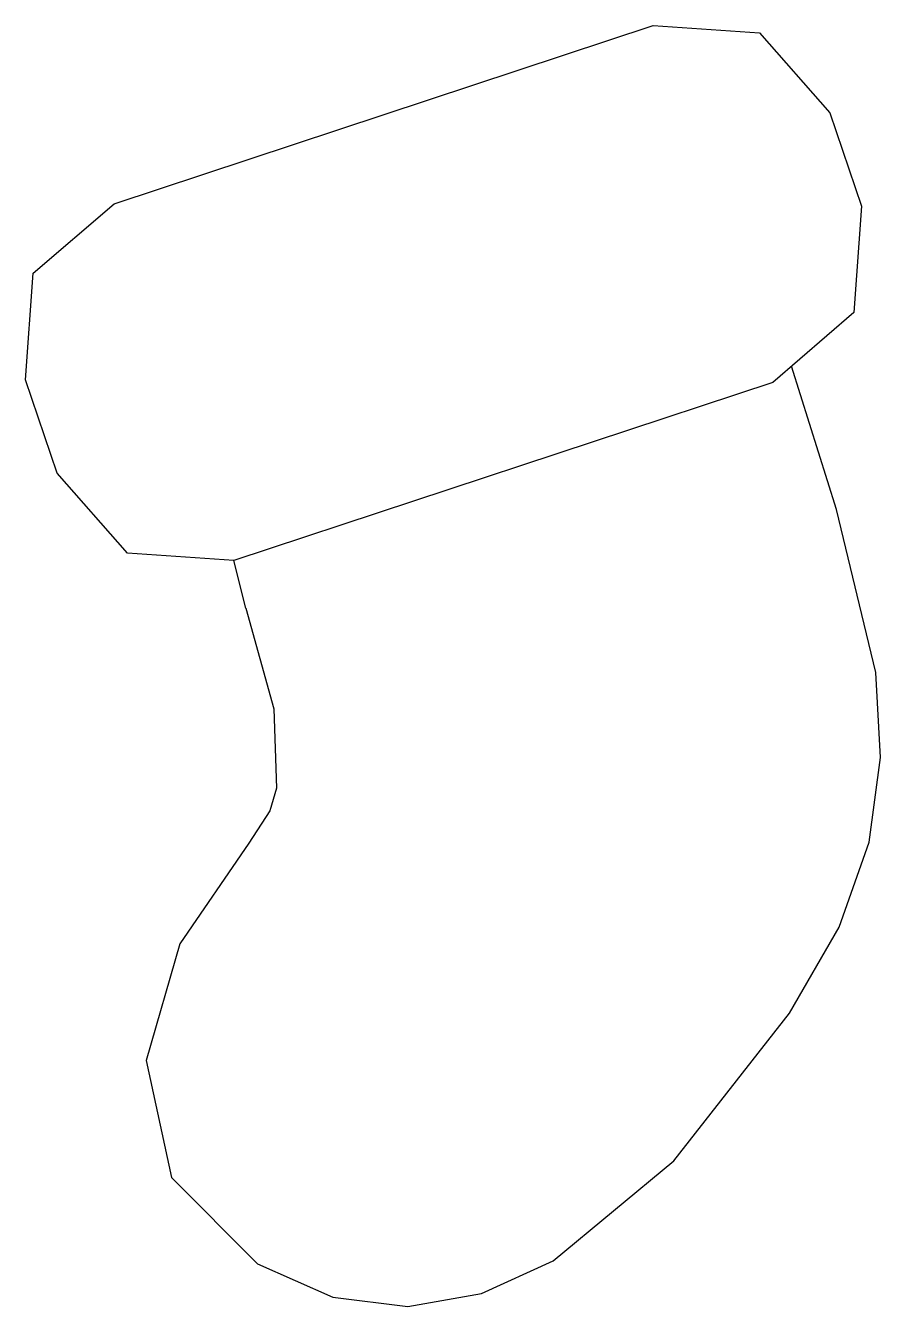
# Model space of a CAD drawing. Header units: millimetres. Extents: x -4.7 to 5.8, y -8.2 to 7.5.
import ezdxf

# ---------------------------------------------------------------- set-up
doc = ezdxf.new("R2010")
doc.units = ezdxf.units.MM
doc.layers.get('0').update_dxf_attribs({"linetype": 'CONTINUOUS'})

msp = doc.modelspace()

# ---------------------------------------------------------------- linework, layer by layer
for p, q in [((5.24, 1.609), (4.689, 3.367)), ((5.721, -0.393), (5.24, 1.609)), ((-2.011, 0.398), (-2.155, 0.983)), ((-2.011, 0.398), (-1.667, -0.836)), ((5.779, -1.434), (5.721, -0.393)), ((-1.667, -0.836), (-1.632, -1.813)), ((5.64, -2.472), (5.779, -1.434)), ((-1.632, -1.813), (-1.717, -2.09)), ((-1.717, -2.09), (-1.973, -2.485)), ((-1.973, -2.485), (-2.82, -3.722)), ((5.272, -3.518), (5.64, -2.472)), ((4.665, -4.573), (5.272, -3.518)), ((-2.82, -3.722), (-3.233, -5.154)), ((3.242, -6.384), (4.665, -4.573)), ((-3.233, -5.154), (-2.922, -6.59)), ((1.761, -7.613), (3.242, -6.384)), ((-2.922, -6.59), (-1.866, -7.646)), ((-1.866, -7.646), (-0.942, -8.057)), ((0.884, -8.011), (1.761, -7.613)), ((-0.02, -8.17), (0.884, -8.011)), ((-0.942, -8.057), (-0.02, -8.17))]:
    msp.add_line(p, q)
msp.add_lwpolyline([(-3.624, 5.36), (2.989, 7.545), (4.294, 7.455), (5.158, 6.475), (5.546, 5.33), (5.454, 4.023), (4.458, 3.168), (-2.155, 0.983), (-3.46, 1.073), (-4.324, 2.054), (-4.712, 3.198), (-4.62, 4.506)], close=True)

doc.saveas('drawing.dxf')
